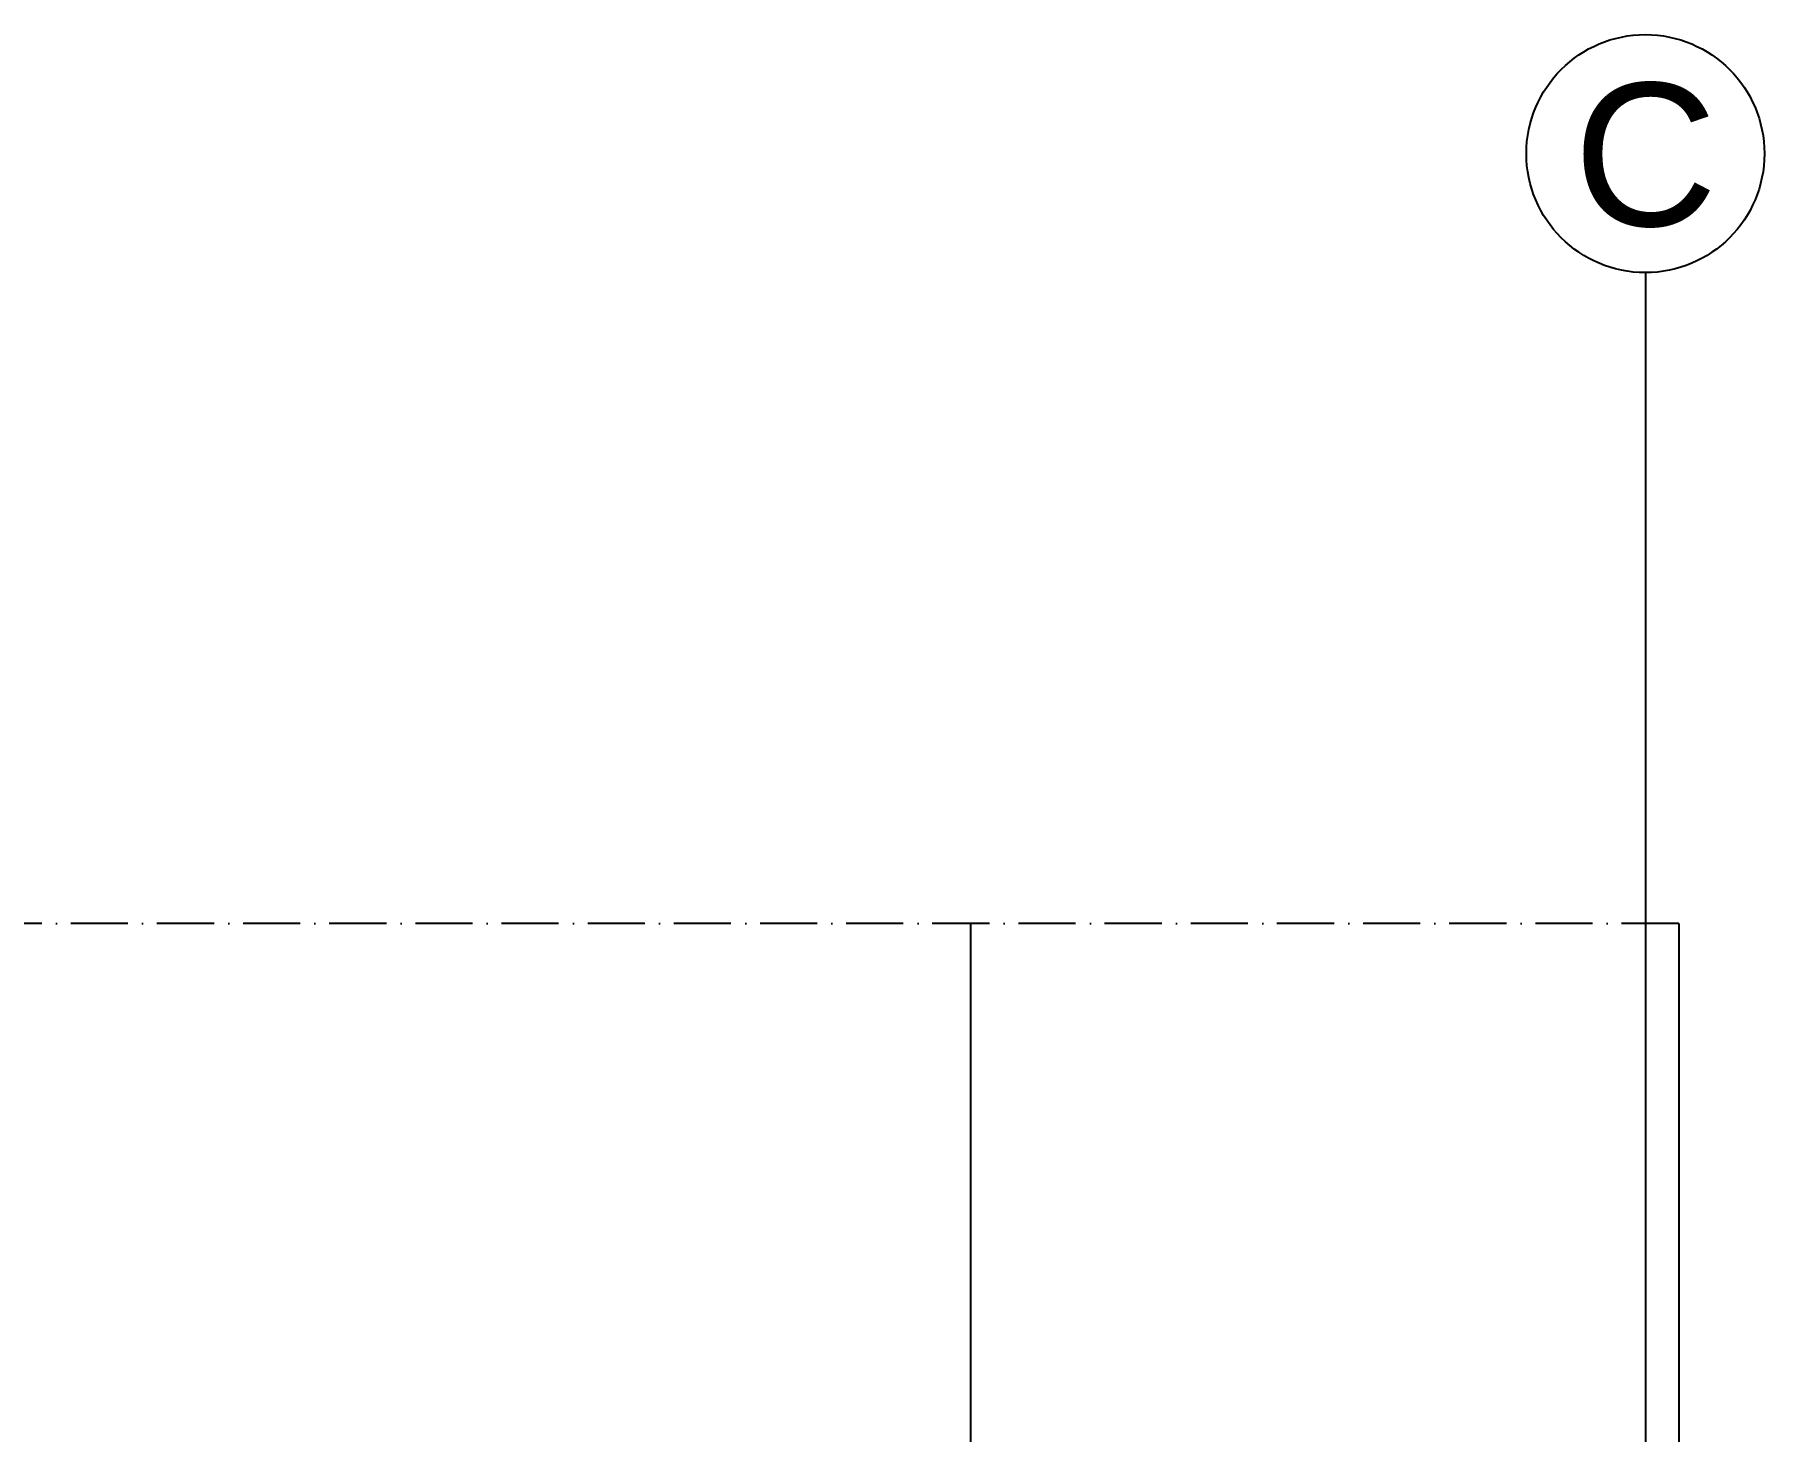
# Model space of a CAD drawing. Header units: millimetres. Extents: x 5639 to 14492, y 750 to 6820.
# Drawn here: x 10559.8 to 10923.2, y 5566.2 to 5859.6 of the extents above; entities that cross this region are included whole.
import ezdxf
from ezdxf.enums import TextEntityAlignment as Align

# ---------------------------------------------------------------- set-up
doc = ezdxf.new("R2010")
doc.units = ezdxf.units.MM
doc.linetypes.add('ACAD_ISO10W100', pattern=[18, 12, -3, 0, -3])
for name, color, linetype in [('A-ANNO-SYMB', 3, 'Continuous'), ('A-ANNO-TEXT', 3, 'Continuous'), ('A-ELEV-MBE1', 7, 'Continuous'), ('A-SECT-MCUT', 7, 'Continuous')]:
    doc.layers.add(name, color=color, linetype=linetype)
doc.styles.add('ARIAL', font='arial.ttf')

msp = doc.modelspace()

# ---------------------------------------------------------------- linework, layer by layer
at = {"layer": 'A-ANNO-SYMB', "ltscale": 0.04}
msp.add_lwpolyline([(10898.19, 5809.59), (10898.19, 5407.86)], dxfattribs=at)
at = {"layer": 'A-ANNO-SYMB'}
msp.add_circle((10898.19, 5834.59), 25, dxfattribs=at)
at = {"layer": 'A-ELEV-MBE1'}
for p, q in [((10756.39, 5672.86), (10756.39, 5407.86)), ((10905.19, 5672.86), (10905.19, 5542.29))]:
    msp.add_line(p, q, dxfattribs=at)
at = {"layer": 'A-SECT-MCUT', "linetype": 'ACAD_ISO10W100'}
msp.add_line((10905.19, 5672.86), (10151.38, 5672.86), dxfattribs=at)

# ---------------------------------------------------------------- texts
at = {"layer": 'A-ANNO-TEXT', "style": 'ARIAL'}
msp.add_text('C', height=30, dxfattribs=at).set_placement((10898.19, 5819.4), align=Align.CENTER)

doc.saveas('drawing.dxf')
